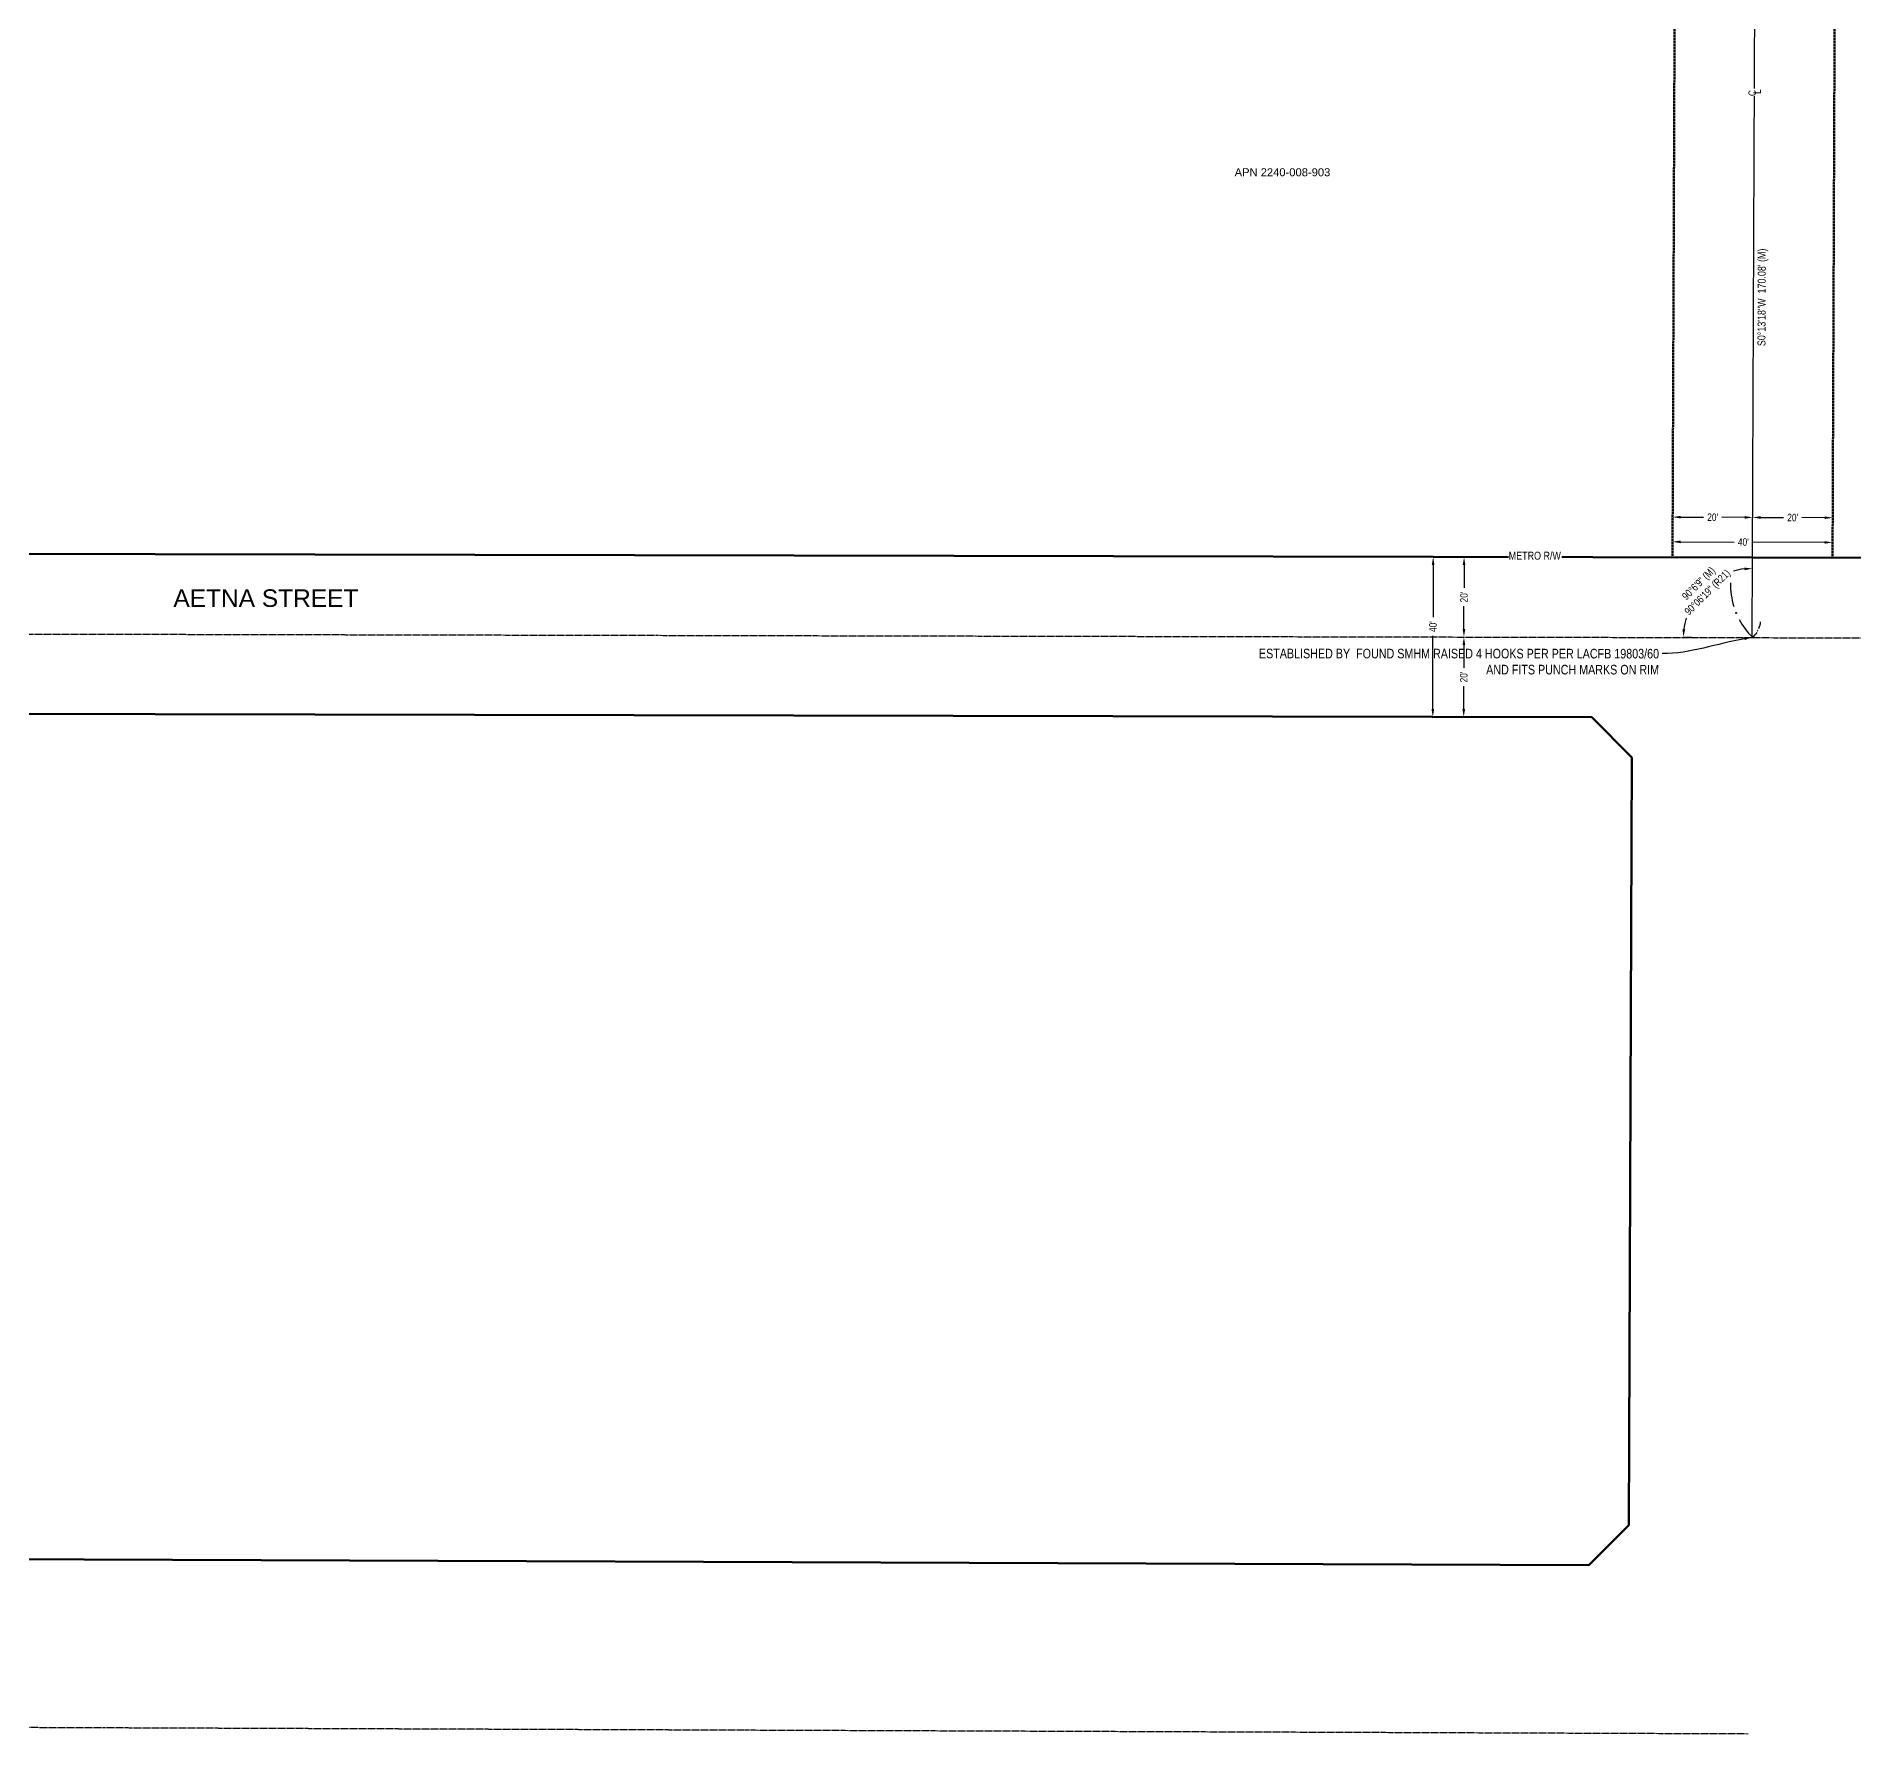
# Model space of a CAD drawing. Header units: feet. Extents: x 6423315 to 6445695, y 1882632 to 1888836.
# Drawn here: x 6426845.4 to 6427299.6, y 1887966.4 to 1888390.7 of the extents above; entities that cross this region are included whole.
import ezdxf
from ezdxf import colors
from ezdxf.entities.mleader import LeaderData, LeaderLine
from ezdxf.math import Vec2, Vec3

# ---------------------------------------------------------------- set-up
doc = ezdxf.new("R2010")
doc.units = ezdxf.units.FT
doc.header["$MEASUREMENT"] = 0
doc.linetypes.add('CENTER2', pattern=[1.125, 0.75, -0.125, 0.125, -0.125])
doc.linetypes.add('DASHED2', pattern=[0.375, 0.25, -0.125])
for name, color, linetype, lineweight in [('R-ANNO-LABL', 2, 'Continuous', 30), ('R-Row-Authority', 30, 'Continuous', 140), ('R-Row-Ease', 5, 'DASHED2', 50), ('R-Row-Misc-Txto', 171, 'Continuous', 5), ('R-Row-Scl', 1, 'CENTER2', 25), ('R-Row-Sname', 8, 'Continuous', 0), ('R-Row-Srow', 6, 'Continuous', 50), ('VF-TOPO-TEXT-', 1, 'Continuous', 25)]:
    doc.layers.add(name, color=color, linetype=linetype, lineweight=lineweight)
doc.styles.add('CG-Symbol', font='arial.ttf', dxfattribs={"width": 0.8, "height": 0.09375})
doc.styles.add('G1_1 8_0', font='arial.ttf')
doc.styles.add('G4_7 32', font='arial.ttf', dxfattribs={"height": 0.219})
doc.styles.add('NCS1', font='arial.ttf', dxfattribs={"width": 0.8, "height": 0.09375})
doc.styles.add('NCS1-Anno', font='arial.ttf', dxfattribs={"width": 0.8, "height": 0.09375})
doc.dimstyles.new('Annotative (NCS1)', dxfattribs={"dimscale": 100, "dimtxt": 0.09375, "dimasz": 0.1, "dimexe": 0.1, "dimexo": 0.04, "dimgap": 0.05, "dimtad": 0, "dimdec": 0, "dimzin": 0, "dimdsep": 46, "dimtxsty": 'NCS1-Anno', "dimcen": 0.05, "dimaunit": 1, "dimadec": 3, "dimazin": 0, "dimtfac": 1, "dimtdec": 0, "dimtofl": 0, "dimtmove": 0, "dimatfit": 3, "dimfxl": 0.1, "dimtolj": 1, "dimtzin": 0, "dimarcsym": 0})

# ---------------------------------------------------------------- blocks, each defined once
blk = doc.blocks.new('_CrowsFoot-End')
at = {"extrusion": (0, 0, -1)}
blk.add_circle((3.28, 2.59), 0.0638, dxfattribs=at)
for centre, radius, start, end in [((8.35, -7.76), 11.54, 94.2373, 111.10725), ((8.43, -7.26), 11.12, 122.80358, 139.26835)]:
    blk.add_arc(centre, radius, start, end, dxfattribs=at)
blk = doc.blocks.new('_CrowsFoot-Start')
blk.add_circle((3.28, 2.59), 0.0638)
for centre, radius, start, end in [((8.35, -7.76), 11.54, 94.2373, 111.1072), ((8.43, -7.26), 11.12, 122.8036, 139.2683)]:
    blk.add_arc(centre, radius, start, end)
blk = doc.blocks.new('*D7')
at = {"layer": 'Defpoints', "color": 0, "transparency": 16777216}
for p in [(6425954.99, 1888533.21), (6425986.36, 1887990.46), (6424632.22, 1887976.17), (6425952.84, 1887971.16), (6427273.27, 1887966.38)]:
    blk.add_point(p, dxfattribs=at)
at = {"layer": 'R-ANNO-LABL', "color": 0, "lineweight": -2, "transparency": 16777216}
for start, end in [(57.2221, 86.8133), (2.7552, 32.3463)]:
    blk.add_arc((6425952.84, 1887971.28), 38.62, start, end, dxfattribs=at)
at = {"layer": 'R-ANNO-LABL', "color": 0, "transparency": 16777216}
for points in [[(6425954.98, 1888009.5), (6425955, 1888010.17), (6425952.99, 1888009.89)], [(6425991.75, 1887973.14), (6425991.08, 1887973.12), (6425991.46, 1887971.13)]]:
    blk.add_solid(points, dxfattribs=at)
at = {"layer": 'R-ANNO-LABL', "color": 0, "transparency": 16777216, "insert": (6425980.25, 1887998.48), "char_height": 1.875, "width": 22.1496, "attachment_point": 5, "rotation": 314.7842, "style": 'NCS1-Anno'}
blk.add_mtext('\\A1;89°59\'35" (M) \\P89%%D58\'58" (R17)', dxfattribs=at)
blk = doc.blocks.new('*D8')
at = {"layer": 'Defpoints', "color": 0, "transparency": 16777216}
for p in [(6425954.99, 1888533.21), (6424633.32, 1888245.96), (6428594.95, 1888237.72), (6425921.82, 1888224.82), (6425952.84, 1887971.28)]:
    blk.add_point(p, dxfattribs=at)
at = {"layer": 'R-ANNO-LABL', "color": 0, "lineweight": -2, "transparency": 16777216}
for start, end in [(182.9814, 211.8258), (237.8359, 266.6802)]:
    blk.add_arc((6425953.88, 1888243.22), 36.96, start, end, dxfattribs=at)
at = {"layer": 'R-ANNO-LABL', "color": 0, "transparency": 16777216}
for points in [[(6425916.64, 1888241.29), (6425917.3, 1888241.3), (6425916.92, 1888243.29)], [(6425951.75, 1888206.65), (6425951.73, 1888205.98), (6425953.74, 1888206.26)]]:
    blk.add_solid(points, dxfattribs=at)
at = {"layer": 'R-ANNO-LABL', "color": 0, "transparency": 16777216, "insert": (6425927.67, 1888217.16), "char_height": 1.875, "width": 27.8597, "attachment_point": 5, "rotation": 314.8308, "style": 'NCS1-Anno'}
blk.add_mtext('\\A1;89°54\'0" (M) \\P89%%D53\'50" (R16)', dxfattribs=at)
blk = doc.blocks.new('*D9')
at = {"layer": 'Defpoints', "color": 0, "transparency": 16777216}
for p in [(6423314.93, 1888806.85), (6427276.4, 1888791.6), (6425982.17, 1888781.44), (6425955.88, 1888766.39), (6425952.84, 1887971.16)]:
    blk.add_point(p, dxfattribs=at)
at = {"layer": 'R-ANNO-LABL', "color": 0, "lineweight": -2, "transparency": 16777216}
for start, end in [(330.7183, 355.9952), (273.565, 298.842)]:
    blk.add_arc((6425956, 1888796.68), 30.29, start, end, dxfattribs=at)
at = {"layer": 'R-ANNO-LABL', "color": 0, "transparency": 16777216}
for points in [[(6425985.88, 1888794.58), (6425986.54, 1888794.55), (6425986.28, 1888796.56)], [(6425957.89, 1888766.12), (6425957.87, 1888766.79), (6425955.88, 1888766.39)]]:
    blk.add_solid(points, dxfattribs=at)
at = {"layer": 'R-ANNO-LABL', "color": 0, "transparency": 16777216, "insert": (6425977.33, 1888775.18), "char_height": 1.875, "width": 19.1656, "attachment_point": 5, "rotation": 44.7801, "style": 'NCS1-Anno'}
blk.add_mtext('\\A1;89°59\'55" (M)\\P90%%D00\'10" (R14)', dxfattribs=at)
blk = doc.blocks.new('*D10')
at = {"layer": 'Defpoints', "color": 0, "transparency": 16777216}
for p in [(6427276.4, 1888791.6), (6427282.97, 1888424.29), (6425954.58, 1888413.21), (6428595.59, 1888407.72), (6427274.27, 1888240.39)]:
    blk.add_point(p, dxfattribs=at)
at = {"layer": 'R-ANNO-LABL', "color": 0, "lineweight": -2, "transparency": 16777216}
for start, end in [(70.6909, 82.6101), (7.0492, 18.9685)]:
    blk.add_arc((6427274.93, 1888410.46), 16, start, end, dxfattribs=at)
at = {"layer": 'R-ANNO-LABL', "color": 0, "transparency": 16777216}
for points in [[(6427276.96, 1888426), (6427277.01, 1888426.66), (6427274.99, 1888426.46)], [(6427291.14, 1888412.45), (6427290.47, 1888412.41), (6427290.92, 1888410.43)]]:
    blk.add_solid(points, dxfattribs=at)
at = {"layer": 'R-ANNO-LABL', "color": 0, "transparency": 16777216, "insert": (6427286.27, 1888421.74), "char_height": 1.875, "width": 12.9679, "attachment_point": 5, "rotation": 314.8297, "style": 'NCS1-Anno'}
blk.add_mtext('\\A1;89°53\'51"(M)', dxfattribs=at)
blk = doc.blocks.new('*D11')
at = {"layer": 'Defpoints', "color": 0, "transparency": 16777216}
for p in [(6427276.4, 1888791.6), (6427265.72, 1888255.39), (6424633.32, 1888245.96), (6427256.27, 1888240.51), (6427274.27, 1888240.39)]:
    blk.add_point(p, dxfattribs=at)
at = {"layer": 'R-ANNO-LABL', "color": 0, "lineweight": -2, "transparency": 16777216}
blk.add_line((6427257.07, 1888240.51), (6427259.07, 1888240.5), dxfattribs=at)
for start, end in [(96.446, 105.9058), (163.7534, 173.2132)]:
    blk.add_arc((6427274.27, 1888240.47), 17.2, start, end, dxfattribs=at)
at = {"layer": 'R-ANNO-LABL', "color": 0, "transparency": 16777216}
for points in [[(6427272.32, 1888257.89), (6427272.36, 1888257.22), (6427274.34, 1888257.67)], [(6427257.53, 1888242.48), (6427256.86, 1888242.52), (6427257.07, 1888240.51)]]:
    blk.add_solid(points, dxfattribs=at)
at = {"layer": 'R-ANNO-LABL', "color": 0, "transparency": 16777216, "insert": (6427262.15, 1888252.67), "char_height": 1.875, "width": 14.6003, "attachment_point": 5, "rotation": 44.8296, "style": 'NCS1-Anno'}
blk.add_mtext('\\A1;90°6\'9" (M)\\P90%%D06\'19" (R21)', dxfattribs=at)
blk = doc.blocks.new('Centerline')
at = {"insert": (-0.032, 0.064), "char_height": 0.0938, "attachment_point": 1, "style": 'NCS1-Anno', "bg_fill": 3, "box_fill_scale": 1, "bg_fill_color": 256, "bg_fill_transparency": 0}
blk.add_mtext_dynamic_manual_height_columns('C', width=0.09375, gutter_width=0.469, heights=[0.132], dxfattribs=at)
at = {"insert": (-0.005, 0.002), "char_height": 0.0938, "attachment_point": 1, "style": 'NCS1-Anno'}
blk.add_mtext_dynamic_manual_height_columns('L', width=0.09375, gutter_width=0.469, heights=[0], dxfattribs=at)
blk = doc.blocks.new('*D14')
at = {"layer": 'Defpoints', "color": 0, "transparency": 16777216}
for p in [(6427276.4, 1888791.6), (6427291.34, 1888513.12), (6427275.22, 1888485.4), (6428595.94, 1888482.71), (6427274.27, 1888240.39)]:
    blk.add_point(p, dxfattribs=at)
at = {"layer": 'R-ANNO-LABL', "color": 0, "lineweight": -2, "transparency": 16777216}
for start, end in [(59.862, 86.205), (3.4567, 29.7997)]:
    blk.add_arc((6427275.22, 1888485.4), 32.07, start, end, dxfattribs=at)
at = {"layer": 'R-ANNO-LABL', "color": 0, "transparency": 16777216}
for points in [[(6427277.33, 1888517.07), (6427277.35, 1888517.74), (6427275.34, 1888517.47)], [(6427307.56, 1888487.34), (6427306.9, 1888487.32), (6427307.29, 1888485.33)]]:
    blk.add_solid(points, dxfattribs=at)
at = {"layer": 'R-ANNO-LABL', "color": 0, "transparency": 16777216, "insert": (6427297.96, 1888508.01), "char_height": 1.875, "attachment_point": 5, "rotation": 314.8309, "style": 'NCS1-Anno'}
blk.add_mtext('\\A1;89°53\'42" (M) \\P89%%D53\'46" (R20)', dxfattribs=at)
blk = doc.blocks.new('*D45')
at = {"layer": 'Defpoints', "color": 0}
for p in [(6427274.39, 1888270.44), (6427294.39, 1888270.36), (6427294.39, 1888270.36)]:
    blk.add_point(p, dxfattribs=at)
at = {"layer": 'R-ANNO-LABL', "color": 0, "lineweight": -2}
for p, q in [((6427276.39, 1888270.43), (6427282.1, 1888270.41)), ((6427292.39, 1888270.37), (6427286.67, 1888270.39))]:
    blk.add_line(p, q, dxfattribs=at)
at = {"layer": 'R-ANNO-LABL', "color": 0}
for points in [[(6427276.39, 1888270.77), (6427276.38, 1888270.1), (6427274.39, 1888270.44)], [(6427292.39, 1888270.7), (6427292.38, 1888270.04), (6427294.39, 1888270.36)]]:
    blk.add_solid(points, dxfattribs=at)
at = {"layer": 'R-ANNO-LABL', "color": 0, "insert": (6427284.39, 1888270.4), "char_height": 1.875, "attachment_point": 5, "rotation": 359.7784, "style": 'NCS1-Anno'}
blk.add_mtext("\\A1;20'", dxfattribs=at)
blk = doc.blocks.new('*D46')
at = {"layer": 'Defpoints', "color": 0}
for p in [(6427254.39, 1888270.52), (6427254.39, 1888270.52), (6427274.39, 1888270.44)]:
    blk.add_point(p, dxfattribs=at)
at = {"layer": 'R-ANNO-LABL', "color": 0, "lineweight": -2}
for p, q in [((6427256.39, 1888270.51), (6427262.1, 1888270.49)), ((6427272.39, 1888270.45), (6427266.67, 1888270.47))]:
    blk.add_line(p, q, dxfattribs=at)
at = {"layer": 'R-ANNO-LABL', "color": 0}
for points in [[(6427256.39, 1888270.84), (6427256.38, 1888270.18), (6427254.39, 1888270.52)], [(6427272.39, 1888270.78), (6427272.38, 1888270.11), (6427274.39, 1888270.44)]]:
    blk.add_solid(points, dxfattribs=at)
at = {"layer": 'R-ANNO-LABL', "color": 0, "insert": (6427264.39, 1888270.48), "char_height": 1.875, "attachment_point": 5, "rotation": 359.7777, "style": 'NCS1-Anno'}
blk.add_mtext("\\A1;20'", dxfattribs=at)
blk = doc.blocks.new('*D47')
at = {"layer": 'Defpoints', "color": 0}
for p in [(6427254.36, 1888264.35), (6427294.36, 1888264.19), (6427294.36, 1888264.19)]:
    blk.add_point(p, dxfattribs=at)
at = {"layer": 'R-ANNO-LABL', "color": 0, "lineweight": -2}
for p, q in [((6427256.36, 1888264.34), (6427269.76, 1888264.29)), ((6427292.36, 1888264.2), (6427274.36, 1888264.27))]:
    blk.add_line(p, q, dxfattribs=at)
at = {"layer": 'R-ANNO-LABL', "color": 0}
for points in [[(6427256.36, 1888264.67), (6427256.36, 1888264), (6427254.36, 1888264.35)], [(6427292.36, 1888264.53), (6427292.36, 1888263.87), (6427294.36, 1888264.19)]]:
    blk.add_solid(points, dxfattribs=at)
at = {"layer": 'R-ANNO-LABL', "color": 0, "insert": (6427272.06, 1888264.28), "char_height": 1.875, "attachment_point": 5, "rotation": 359.7784, "style": 'NCS1-Anno'}
blk.add_mtext("\\A1;40'", dxfattribs=at)
blk = doc.blocks.new('*D48')
at = {"layer": 'Defpoints', "color": 0}
for p in [(6427202.22, 1888240.54), (6427202.22, 1888240.54), (6427202.17, 1888220.54)]:
    blk.add_point(p, dxfattribs=at)
at = {"layer": 'R-ANNO-LABL', "color": 0, "lineweight": -2}
for p, q in [((6427202.21, 1888238.54), (6427202.2, 1888232.83)), ((6427202.18, 1888222.54), (6427202.19, 1888228.26))]:
    blk.add_line(p, q, dxfattribs=at)
at = {"layer": 'R-ANNO-LABL', "color": 0}
for points in [[(6427201.88, 1888238.54), (6427202.54, 1888238.54), (6427202.22, 1888240.54)], [(6427201.84, 1888222.54), (6427202.51, 1888222.54), (6427202.17, 1888220.54)]]:
    blk.add_solid(points, dxfattribs=at)
at = {"layer": 'R-ANNO-LABL', "color": 0, "insert": (6427202.19, 1888230.54), "char_height": 1.875, "attachment_point": 5, "rotation": 89.8794, "style": 'NCS1-Anno'}
blk.add_mtext("\\A1;20'", dxfattribs=at)
blk = doc.blocks.new('*D49')
at = {"layer": 'Defpoints', "color": 0}
for p in [(6427194.53, 1888260.56), (6427194.53, 1888260.56), (6427194.45, 1888220.56)]:
    blk.add_point(p, dxfattribs=at)
at = {"layer": 'R-ANNO-LABL', "color": 0, "lineweight": -2}
for p, q in [((6427194.53, 1888258.56), (6427194.5, 1888245.47)), ((6427194.45, 1888222.56), (6427194.49, 1888240.86))]:
    blk.add_line(p, q, dxfattribs=at)
at = {"layer": 'R-ANNO-LABL', "color": 0}
for points in [[(6427194.19, 1888258.56), (6427194.86, 1888258.56), (6427194.53, 1888260.56)], [(6427194.12, 1888222.56), (6427194.78, 1888222.56), (6427194.45, 1888220.56)]]:
    blk.add_solid(points, dxfattribs=at)
at = {"layer": 'R-ANNO-LABL', "color": 0, "insert": (6427194.49, 1888243.16), "char_height": 1.875, "attachment_point": 5, "rotation": 89.8794, "style": 'NCS1-Anno'}
blk.add_mtext("\\A1;40'", dxfattribs=at)
blk = doc.blocks.new('*D51')
at = {"layer": 'Defpoints', "color": 0}
for p in [(6427202.26, 1888260.54), (6427202.26, 1888260.54), (6427202.22, 1888240.54)]:
    blk.add_point(p, dxfattribs=at)
at = {"layer": 'R-ANNO-LABL', "color": 0, "lineweight": -2}
for p, q in [((6427202.25, 1888258.54), (6427202.24, 1888252.83)), ((6427202.22, 1888242.54), (6427202.23, 1888248.26))]:
    blk.add_line(p, q, dxfattribs=at)
at = {"layer": 'R-ANNO-LABL', "color": 0}
for points in [[(6427201.92, 1888258.54), (6427202.59, 1888258.54), (6427202.26, 1888260.54)], [(6427201.89, 1888242.54), (6427202.55, 1888242.54), (6427202.22, 1888240.54)]]:
    blk.add_solid(points, dxfattribs=at)
at = {"layer": 'R-ANNO-LABL', "color": 0, "insert": (6427202.24, 1888250.54), "char_height": 1.875, "attachment_point": 5, "rotation": 89.8794, "style": 'NCS1-Anno'}
blk.add_mtext("\\A1;20'", dxfattribs=at)

msp = doc.modelspace()

# ---------------------------------------------------------------- linework, layer by layer
at = {"layer": 'R-Row-Authority'}
for p, q in [((6425953.96, 1888263.17), (6427274.35, 1888260.39)), ((6427274.35, 1888260.39), (6428051.12, 1888258.84))]:
    msp.add_line(p, q, dxfattribs=at)
at = {"layer": 'R-Row-Ease'}
for p, q in [((6427254.35, 1888260.43), (6427255.12, 1888460.45)), ((6427294.35, 1888260.35), (6427295.12, 1888460.36))]:
    msp.add_line(p, q, dxfattribs=at)
at = {"layer": 'R-Row-Scl', "linetype": 'Continuous'}
msp.add_line((6427274.27, 1888240.39), (6427276.4, 1888791.6), dxfattribs=at)
at = {"layer": 'R-Row-Scl'}
for p, q in [((6425953.92, 1888243.17), (6427274.31, 1888240.39)), ((6427274.31, 1888240.39), (6428595.01, 1888237.76)), ((6424632.22, 1887976.17), (6427273.27, 1887966.38))]:
    msp.add_line(p, q, dxfattribs=at)
at = {"layer": 'R-Row-Srow'}
for p, q in [((6425953.88, 1888223.17), (6427234.23, 1888220.47)), ((6427244.19, 1888210.45), (6427234.23, 1888220.47)), ((6427243.46, 1888018.49), (6427244.19, 1888210.45)), ((6427233.43, 1888008.53), (6427243.46, 1888018.49)), ((6426583.05, 1888010.94), (6427233.43, 1888008.53))]:
    msp.add_line(p, q, dxfattribs=at)

# ---------------------------------------------------------------- block references
at = {"layer": 'R-ANNO-LABL', "xscale": 1.748856181813125, "yscale": 1.748856181813125, "zscale": 1.748856181813125, "rotation": 85.36806921802275}
msp.add_blockref('_CrowsFoot-Start', (6427274.31, 1888240.47), dxfattribs=at)
at = {"layer": 'R-ANNO-LABL', "color": 2, "linetype": 'Continuous', "lineweight": 30, "xscale": 0.5332381437745035, "yscale": 0.5332381437745035, "zscale": 0.5332381437745035, "rotation": 269.782502369593}
msp.add_blockref('_CrowsFoot-End', (6427274.27, 1888240.39), dxfattribs=at)

# ---------------------------------------------------------------- texts
at = {"layer": 'R-ANNO-LABL', "color": 2, "linetype": 'Continuous', "lineweight": 30, "insert": (6427275.63, 1888325.46), "char_height": 2, "width": 38.923, "attachment_point": 2, "rotation": 89.7825, "style": 'NCS1'}
msp.add_mtext('{\\C256;S0°13\'18"W}  170.08\' (M)', dxfattribs=at)
at = {"layer": 'R-Row-Misc-Txto', "style": 'G1_1 8_0'}
msp.add_text('APN 2240-008-903', height=2, dxfattribs=at).set_placement((6427144.91, 1888355.73))
at = {"layer": 'R-Row-Sname', "insert": (6426879.68, 1888252.46), "char_height": 4.38, "width": 74.9877, "attachment_point": 1, "style": 'G4_7 32'}
msp.add_mtext('AETNA STREET', dxfattribs=at)

# ---------------------------------------------------------------- dimensions: what is measured, and where the dimension line sits
at = {"layer": 'R-ANNO-LABL'}
for base, line1, line2, text, override, picture, middle in [((6425982.1689, 1888781.437), ((6425955.882, 1888766.3943), (6425952.84, 1887971.16)), ((6423314.9287, 1888806.85), (6427276.401, 1888791.5974)), '<> (M)\\P90%%D00\'10" (R14)', {"dimscale": 0}, '*D9', (6425977.3318, 1888775.1829)), ((6427265.72, 1888255.39), ((6424633.32, 1888245.96), (6427256.27, 1888240.51)), ((6427274.27, 1888240.39), (6427276.4, 1888791.6)), '<> (M)\\P90%%D06\'19" (R21)', {"dimscale": 0, "dimpost": ''}, '*D11', (6427262.15, 1888252.67)), ((6427282.9705, 1888424.2917), ((6428595.5938, 1888407.7212), (6425954.584, 1888413.2075)), ((6427274.2693, 1888240.3902), (6427276.401, 1888791.5974)), '<>(M)', {"dimscale": 0, "dimpost": ''}, '*D10', (6427286.2718, 1888421.7422)), ((6425986.36, 1887990.46), ((6424632.22, 1887976.17), (6427273.27, 1887966.38)), ((6425954.99, 1888533.21), (6425952.84, 1887971.16)), '<> (M) \\P89%%D58\'58" (R17)', {"dimscale": 0, "dimpost": ''}, '*D7', (6425980.25, 1887998.48)), ((6425921.82, 1888224.82), ((6424633.32, 1888245.96), (6428594.95, 1888237.72)), ((6425954.99, 1888533.21), (6425952.84, 1887971.28)), '<> (M) \\P89%%D53\'50" (R16)', {"dimscale": 0}, '*D8', (6425927.67, 1888217.16))]:
    dim = msp.add_angular_dim_2l(base=base, line1=line1, line2=line2, text=text, dimstyle='Annotative (NCS1)', override=override, dxfattribs=at)
    dim.commit()
    dim.dimension.update_dxf_attribs({"geometry": picture, "text_midpoint": middle})
for p1, p2, picture, middle in [((6427274.39, 1888270.44), (6427254.39, 1888270.52), '*D46', (6427264.39, 1888270.48)), ((6427274.39, 1888270.44), (6427294.39, 1888270.36), '*D45', (6427284.39, 1888270.4)), ((6427202.22, 1888240.54), (6427202.26, 1888260.54), '*D51', (6427202.24, 1888250.54)), ((6427202.17, 1888220.54), (6427202.22, 1888240.54), '*D48', (6427202.19, 1888230.54))]:
    dim = msp.add_aligned_dim(p1=p1, p2=p2, distance=0, dimstyle='Annotative (NCS1)', override={"dimdec": 0, "dimpost": "'", "dimse1": 1, "dimse2": 1}, dxfattribs=at)
    dim.commit()
    dim.dimension.update_dxf_attribs({"geometry": picture, "text_midpoint": middle})
for base, p1, p2, angle, picture, middle in [((6427294.36, 1888264.19), (6427254.36, 1888264.35), (6427294.36, 1888264.19), 359.7784, '*D47', (6427272.06, 1888264.28)), ((6427194.53, 1888260.56), (6427194.45, 1888220.56), (6427194.53, 1888260.56), 89.8794, '*D49', (6427194.49, 1888243.16))]:
    dim = msp.add_linear_dim(base=base, p1=p1, p2=p2, angle=angle, dimstyle='Annotative (NCS1)', override={"dimdec": 0, "dimpost": "'", "dimse1": 1, "dimse2": 1}, dxfattribs=at)
    dim.commit()
    dim.dimension.update_dxf_attribs({"geometry": picture, "text_midpoint": middle, "dimtype": 129})

# ---------------------------------------------------------------- leaders
at = {"layer": 'VF-TOPO-TEXT-'}
ml = msp.add_multileader_mtext('Standard', dxfattribs=at)
ml.set_content('ESTABLISHED BY  FOUND SMHM RAISED 4 HOOKS PER PER LACFB 19803/60\\P AND FITS PUNCH MARKS ON RIM ', color=256, style='NCS1-Anno')
ml.set_leader_properties()
ml.build(insert=Vec2(0, 0))
ml.multileader.update_dxf_attribs({"leader_type": 2, "dogleg_length": 0.1, "arrow_head_size": 2, "scale": 20})
ctx = ml.context
ctx.base_point, ctx.scale, ctx.char_height, ctx.arrow_head_size, ctx.landing_gap_size, ctx.plane_origin, ctx.plane_x_axis, ctx.plane_y_axis = Vec3(6427212.11, 1888236.4, 2086.64), 20, 2.4, 2, 0.8, Vec3(6427228.65, 1888167.14, 2086.64), Vec3(1, -0.000463), Vec3(0.000463, 1)
ctx.text_align_type = 2
notes = []
notes.append((ctx, [(0, (1, 1, 0), (6427253.79, 1888236.38, 2086.64), (-1, 0.000463), 2, [(0, [(6427274.31, 1888240.47, 2086.64)], 0, [])])]))
ctx.mtext.insert, ctx.mtext.text_direction, ctx.mtext.rotation, ctx.mtext.width, ctx.mtext.alignment, ctx.mtext.flow_direction = Vec3(6427250.99, 1888237.58, 2086.64), Vec3(1, -0.000463), 6.282722, 42.2859, 3, 5
for ctx, leaders in notes:
    for number, flags, end, landing, length, lines in leaders:
        leader = LeaderData()
        leader.index, (leader.has_last_leader_line, leader.has_dogleg_vector, leader.attachment_direction) = number, flags
        leader.last_leader_point, leader.dogleg_vector, leader.dogleg_length = Vec3(end), Vec3(landing), length
        for number, points, colour, breaks in lines:
            line = LeaderLine()
            line.index, line.vertices, line.color, line.breaks = number, Vec3.list(points), colors.encode_raw_color(colour), breaks
            leader.lines.append(line)
        ctx.leaders.append(leader)

# ---------------------------------------------------------------- next in the draw order: block references
at = {"layer": 'R-ANNO-LABL', "xscale": 20, "yscale": 20, "zscale": 20, "rotation": 90}
msp.add_blockref('Centerline', (6427274.61, 1888376.41), dxfattribs=at)

# ---------------------------------------------------------------- next in the draw order: texts
at = {"layer": 'R-ANNO-LABL', "insert": (6427213.42, 1888261.88), "char_height": 2, "width": 13.2595, "attachment_point": 1, "style": 'CG-Symbol', "bg_fill": 3, "box_fill_scale": 1, "bg_fill_color": 256, "bg_fill_transparency": 0}
msp.add_mtext('METRO R/W', dxfattribs=at)

# ---------------------------------------------------------------- next in the draw order: dimensions: what is measured, and where the dimension line sits
at = {"layer": 'R-ANNO-LABL'}
dim = msp.add_angular_dim_2l(base=(6427291.34, 1888513.12), line1=((6427274.27, 1888240.39), (6427276.4, 1888791.6)), line2=((6427275.22, 1888485.4), (6428595.94, 1888482.71)), text='<> (M) \\P89%%D53\'46" (R20)', dimstyle='Annotative (NCS1)', override={"dimscale": 0}, dxfattribs=at)
dim.commit()
dim.dimension.update_dxf_attribs({"geometry": '*D14', "text_midpoint": (6427297.96, 1888508.01)})

doc.saveas('drawing.dxf')
